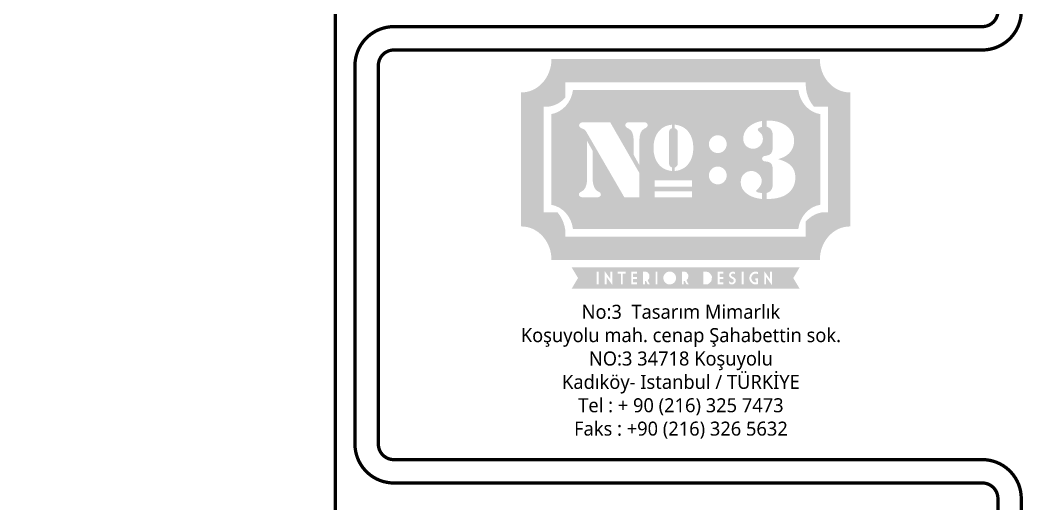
# Model space of a CAD drawing. Header units: millimetres. Extents: x 54215 to 67697, y 23496 to 56611.
# Drawn here: x 57904 to 58550, y 46537 to 46848 of the extents above; entities that cross this region are included whole.
import ezdxf

# ---------------------------------------------------------------- set-up
doc = ezdxf.new("R2010")
doc.units = ezdxf.units.MM
doc.layers.add('Layer 1', color=7, linetype='Continuous')
doc.styles.get("Standard").update_dxf_attribs({"font": 'arial.ttf'})

msp = doc.modelspace()

# ---------------------------------------------------------------- hatches: boundary and pattern name
at = {"true_color": 0xe74a37}
h = msp.add_hatch(color=13, dxfattribs=at)
h.dxf.hatch_style = 1
edge = h.paths.add_edge_path()
edge.add_spline(control_points=[(58438.66, 46801.856), (58427.997, 46801.892), (58419.359, 46811.542), (58419.359, 46823.442), (58419.357, 46823.441), (58419.352, 46823.44), (58419.351, 46823.439), (58419.351, 46823.439), (58419.351, 46823.442), (58419.351, 46823.442), (58419.351, 46823.442), (58246.586, 46823.442), (58246.586, 46823.442), (58246.586, 46823.442), (58246.586, 46823.317), (58246.586, 46823.317), (58246.525, 46811.474), (58237.916, 46801.892), (58227.291, 46801.856), (58227.291, 46801.856), (58226.994, 46801.856), (58226.994, 46801.856), (58226.994, 46801.856), (58226.994, 46715.522), (58226.994, 46715.522), (58226.994, 46715.522), (58227.234, 46715.522), (58227.234, 46715.522), (58227.234, 46715.522), (58227.234, 46715.52), (58227.234, 46715.52), (58237.924, 46715.52), (58246.589, 46705.851), (58246.589, 46693.929), (58246.589, 46693.929), (58246.592, 46693.929), (58246.592, 46693.929), (58246.592, 46693.929), (58246.592, 46693.892), (58246.592, 46693.892), (58246.592, 46693.892), (58419.355, 46693.892), (58419.355, 46693.892), (58419.355, 46693.892), (58419.355, 46693.929), (58419.355, 46693.929), (58419.357, 46693.929), (58419.363, 46693.929), (58419.363, 46693.929), (58419.363, 46705.851), (58428.028, 46715.52), (58438.718, 46715.52), (58438.718, 46715.52), (58438.718, 46715.522), (58438.718, 46715.522), (58438.718, 46715.522), (58438.942, 46715.522), (58438.942, 46715.522), (58438.942, 46715.522), (58438.942, 46801.856), (58438.942, 46801.856), (58438.942, 46801.856), (58438.66, 46801.856), (58438.66, 46801.856)], knot_values=[0, 0, 0, 0, 1, 1, 1, 2, 2, 2, 3, 3, 3, 4, 4, 4, 5, 5, 5, 6, 6, 6, 7, 7, 7, 8, 8, 8, 9, 9, 9, 10, 10, 10, 11, 11, 11, 12, 12, 12, 13, 13, 13, 14, 14, 14, 15, 15, 15, 16, 16, 16, 17, 17, 17, 18, 18, 18, 19, 19, 19, 20, 20, 20, 21, 21, 21, 21], degree=3, periodic=0)
edge = h.paths.add_edge_path(flags=16)
edge.add_spline(control_points=[(58424.622, 46792.679), (58424.622, 46792.679), (58424.622, 46792.679), (58424.622, 46724.687), (58424.622, 46724.687), (58424.622, 46724.687), (58421.967, 46724.687), (58421.967, 46724.687), (58415.555, 46724.687), (58410.337, 46718.734), (58410.337, 46711.42), (58410.337, 46711.42), (58410.333, 46708.928), (58410.333, 46708.928), (58410.333, 46708.928), (58407.841, 46708.902), (58407.841, 46708.902), (58407.841, 46708.902), (58255.609, 46708.93), (58255.609, 46708.93), (58255.609, 46708.93), (58255.609, 46711.42), (58255.609, 46711.42), (58255.609, 46718.735), (58250.392, 46724.686), (58243.977, 46724.686), (58243.977, 46724.686), (58241.485, 46724.686), (58241.485, 46724.686), (58241.485, 46724.686), (58241.485, 46792.662), (58241.485, 46792.662), (58241.485, 46792.662), (58244.014, 46792.679), (58244.014, 46792.679), (58250.369, 46792.699), (58255.569, 46798.612), (58255.608, 46805.861), (58255.608, 46805.861), (58255.608, 46808.432), (58255.608, 46808.432), (58255.608, 46808.432), (58369.021, 46808.431), (58369.021, 46808.431), (58391.022, 46808.431), (58410.339, 46808.439), (58410.339, 46808.439), (58410.339, 46808.439), (58410.339, 46805.94), (58410.339, 46805.94), (58410.339, 46805.94), (58410.334, 46805.94), (58410.334, 46805.94), (58410.334, 46798.648), (58415.538, 46792.699), (58421.933, 46792.679), (58421.933, 46792.679), (58424.622, 46792.679)], knot_values=[0, 0, 0, 0, 1, 1, 1, 2, 2, 2, 3, 3, 3, 4, 4, 4, 5, 5, 5, 6, 6, 6, 7, 7, 7, 8, 8, 8, 9, 9, 9, 10, 10, 10, 11, 11, 11, 12, 12, 12, 13, 13, 13, 14, 14, 14, 15, 15, 15, 16, 16, 16, 17, 17, 17, 18, 18, 18, 19, 19, 19, 19], degree=3, periodic=0)
h = msp.add_hatch(color=13, dxfattribs=at)
h.dxf.hatch_style = 1
edge = h.paths.add_edge_path()
edge.add_spline(control_points=[(58419.641, 46758.683), (58419.641, 46773.279), (58419.641, 46787.876), (58419.641, 46787.876), (58412.319, 46789.011), (58406.514, 46795.409), (58405.507, 46803.449)], knot_values=[8, 8, 8, 8, 8.5, 8.5, 8.5, 9.5, 9.5, 9.5, 9.5], degree=3, periodic=0)
edge.add_spline(control_points=[(58405.507, 46803.449), (58405.507, 46803.449), (58260.434, 46803.449), (58260.434, 46803.449), (58259.43, 46795.485), (58253.714, 46789.131), (58246.511, 46787.909)], knot_values=[6, 6, 6, 6, 7, 7, 7, 8, 8, 8, 8], degree=3, periodic=0)
edge.add_spline(control_points=[(58246.511, 46787.909), (58246.511, 46787.909), (58246.47, 46729.463), (58246.47, 46729.463), (58253.715, 46728.261), (58259.44, 46721.902), (58260.437, 46713.911)], knot_values=[4, 4, 4, 4, 5, 5, 5, 6, 6, 6, 6], degree=3, periodic=0)
edge.add_spline(control_points=[(58260.437, 46713.911), (58260.437, 46713.911), (58405.351, 46713.885), (58405.351, 46713.885), (58405.351, 46713.885), (58405.351, 46713.885), (58405.351, 46713.885)], knot_values=[2.99999, 2.99999, 2.99999, 2.99999, 3.99999, 3.99999, 3.99999, 4, 4, 4, 4], degree=3, periodic=0)
edge.add_spline(control_points=[(58405.351, 46713.885), (58405.351, 46713.885), (58405.351, 46713.911), (58405.351, 46713.911), (58405.351, 46713.911), (58405.351, 46713.911), (58405.351, 46713.911)], knot_values=[1.99999, 1.99999, 1.99999, 1.99999, 2.99998, 2.99998, 2.99998, 2.99999, 2.99999, 2.99999, 2.99999], degree=3, periodic=0)
edge.add_spline(control_points=[(58405.351, 46713.911), (58405.351, 46713.911), (58405.51, 46713.911), (58405.51, 46713.911)], knot_values=[1.00001, 1.00001, 1.00001, 1.00001, 1.99999, 1.99999, 1.99999, 1.99999], degree=3, periodic=0)
edge.add_spline(control_points=[(58405.51, 46713.911), (58406.515, 46721.962), (58412.319, 46728.358), (58419.641, 46729.489)], knot_values=[0, 0, 0, 0, 1, 1, 1, 1], degree=3, periodic=0)
edge.add_spline(control_points=[(58419.641, 46729.489), (58419.641, 46729.489), (58419.641, 46744.086), (58419.641, 46758.683)], knot_values=[9.5, 9.5, 9.5, 9.5, 10, 10, 10, 10], degree=3, periodic=0)
edge = h.paths.add_edge_path(flags=16)
edge.add_spline(control_points=[(58349.583, 46772.558), (58350.677, 46773.692), (58352.037, 46774.253), (58353.66, 46774.253), (58355.284, 46774.253), (58356.641, 46773.692), (58357.738, 46772.558)], knot_values=[5, 5, 5, 5, 6, 6, 6, 7, 7, 7, 7], degree=3, periodic=0)
edge.add_spline(control_points=[(58357.738, 46772.558), (58358.833, 46771.431), (58359.381, 46770.089), (58359.381, 46768.531)], knot_values=[7, 7, 7, 7, 8, 8, 8, 8], degree=3, periodic=0)
edge.add_spline(control_points=[(58359.381, 46768.531), (58359.381, 46766.98), (58358.833, 46765.639), (58357.738, 46764.509)], knot_values=[0, 0, 0, 0, 1, 1, 1, 1], degree=3, periodic=0)
edge.add_spline(control_points=[(58357.738, 46764.509), (58356.641, 46763.379), (58355.284, 46762.815), (58353.66, 46762.815), (58352.037, 46762.815), (58350.677, 46763.379), (58349.583, 46764.509), (58348.488, 46765.639), (58347.938, 46766.98), (58347.938, 46768.531)], knot_values=[1, 1, 1, 1, 2, 2, 2, 3, 3, 3, 4, 4, 4, 4], degree=3, periodic=0)
edge.add_spline(control_points=[(58347.938, 46768.531), (58347.938, 46770.089), (58348.488, 46771.431), (58349.583, 46772.558)], knot_values=[4, 4, 4, 4, 5, 5, 5, 5], degree=3, periodic=0)
edge = h.paths.add_edge_path(flags=16)
edge.add_spline(control_points=[(58325.942, 46781.083), (58329.828, 46780.726), (58332.835, 46779.101), (58334.954, 46776.21)], knot_values=[5, 5, 5, 5, 6, 6, 6, 6], degree=3, periodic=0)
edge.add_spline(control_points=[(58334.954, 46776.21), (58336.902, 46773.552), (58337.874, 46770.201), (58337.874, 46766.161)], knot_values=[6, 6, 6, 6, 7, 7, 7, 7], degree=3, periodic=0)
edge.add_spline(control_points=[(58337.874, 46766.161), (58337.874, 46762.119), (58336.902, 46758.767), (58334.954, 46756.107)], knot_values=[7, 7, 7, 7, 8, 8, 8, 8], degree=3, periodic=0)
edge.add_spline(control_points=[(58334.954, 46756.107), (58332.835, 46753.216), (58329.828, 46751.594), (58325.942, 46751.234)], knot_values=[8, 8, 8, 8, 9, 9, 9, 9], degree=3, periodic=0)
edge.add_spline(control_points=[(58325.942, 46751.234), (58325.942, 46751.234), (58325.942, 46753.461), (58325.942, 46753.461)], knot_values=[0, 0, 0, 0, 1, 1, 1, 1], degree=3, periodic=0)
edge.add_spline(control_points=[(58325.942, 46753.461), (58327.246, 46753.922), (58327.898, 46754.84), (58327.898, 46756.223), (58327.898, 46756.223), (58327.898, 46776.094), (58327.898, 46776.094)], knot_values=[1, 1, 1, 1, 2, 2, 2, 3, 3, 3, 3], degree=3, periodic=0)
edge.add_spline(control_points=[(58327.898, 46776.094), (58327.898, 46777.478), (58327.246, 46778.398), (58325.942, 46778.859), (58325.942, 46778.859), (58325.942, 46781.083), (58325.942, 46781.083)], knot_values=[3, 3, 3, 3, 4, 4, 4, 5, 5, 5, 5], degree=3, periodic=0)
edge = h.paths.add_edge_path(flags=16)
edge.add_spline(control_points=[(58324.216, 46781.083), (58324.216, 46781.083), (58324.216, 46778.859), (58324.216, 46778.859)], knot_values=[0, 0, 0, 0, 1, 1, 1, 1], degree=3, periodic=0)
edge.add_spline(control_points=[(58324.216, 46778.859), (58322.91, 46778.398), (58322.259, 46777.478), (58322.259, 46776.094), (58322.259, 46776.094), (58322.259, 46756.223), (58322.259, 46756.223)], knot_values=[1, 1, 1, 1, 2, 2, 2, 3, 3, 3, 3], degree=3, periodic=0)
edge.add_spline(control_points=[(58322.259, 46756.223), (58322.259, 46754.84), (58322.91, 46753.922), (58324.216, 46753.461), (58324.216, 46753.461), (58324.216, 46751.234), (58324.216, 46751.234)], knot_values=[3, 3, 3, 3, 4, 4, 4, 5, 5, 5, 5], degree=3, periodic=0)
edge.add_spline(control_points=[(58324.216, 46751.234), (58320.325, 46751.594), (58317.321, 46753.216), (58315.198, 46756.107)], knot_values=[5, 5, 5, 5, 6, 6, 6, 6], degree=3, periodic=0)
edge.add_spline(control_points=[(58315.198, 46756.107), (58313.255, 46758.767), (58312.282, 46762.119), (58312.282, 46766.161)], knot_values=[6, 6, 6, 6, 7, 7, 7, 7], degree=3, periodic=0)
edge.add_spline(control_points=[(58312.282, 46766.161), (58312.282, 46770.201), (58313.255, 46773.552), (58315.198, 46776.21)], knot_values=[7, 7, 7, 7, 8, 8, 8, 8], degree=3, periodic=0)
edge.add_spline(control_points=[(58315.198, 46776.21), (58317.321, 46779.101), (58320.325, 46780.726), (58324.216, 46781.083)], knot_values=[8, 8, 8, 8, 9, 9, 9, 9], degree=3, periodic=0)
edge = h.paths.add_edge_path(flags=16)
edge.add_spline(control_points=[(58370.057, 46772.057), (58370.057, 46775.169), (58371.333, 46777.781), (58373.882, 46779.899)], knot_values=[8, 8, 8, 8, 9, 9, 9, 9], degree=3, periodic=0)
edge.add_spline(control_points=[(58373.882, 46779.899), (58376.13, 46781.758), (58378.871, 46782.948), (58382.114, 46783.463)], knot_values=[9, 9, 9, 9, 10, 10, 10, 10], degree=3, periodic=0)
edge.add_spline(control_points=[(58382.114, 46783.463), (58382.114, 46783.463), (58382.114, 46779.641), (58382.114, 46779.641)], knot_values=[0, 0, 0, 0, 1, 1, 1, 1], degree=3, periodic=0)
edge.add_spline(control_points=[(58382.114, 46779.641), (58380.299, 46779.292), (58379.392, 46778.667), (58379.392, 46777.759)], knot_values=[1, 1, 1, 1, 2, 2, 2, 2], degree=3, periodic=0)
edge.add_spline(control_points=[(58379.392, 46777.759), (58379.392, 46777.546), (58379.93, 46776.94), (58381.012, 46775.946)], knot_values=[2, 2, 2, 2, 3, 3, 3, 3], degree=3, periodic=0)
edge.add_spline(control_points=[(58381.012, 46775.946), (58382.136, 46774.952), (58382.699, 46773.612), (58382.699, 46771.924)], knot_values=[3, 3, 3, 3, 4, 4, 4, 4], degree=3, periodic=0)
edge.add_spline(control_points=[(58382.699, 46771.924), (58382.699, 46770.238), (58382.07, 46768.751), (58380.818, 46767.452)], knot_values=[4, 4, 4, 4, 5, 5, 5, 5], degree=3, periodic=0)
edge.add_spline(control_points=[(58380.818, 46767.452), (58379.611, 46766.2), (58378.161, 46765.572), (58376.472, 46765.572)], knot_values=[5, 5, 5, 5, 6, 6, 6, 6], degree=3, periodic=0)
edge.add_spline(control_points=[(58376.472, 46765.572), (58374.615, 46765.572), (58373.081, 46766.18), (58371.874, 46767.386)], knot_values=[6, 6, 6, 6, 7, 7, 7, 7], degree=3, periodic=0)
edge.add_spline(control_points=[(58371.874, 46767.386), (58370.664, 46768.641), (58370.057, 46770.198), (58370.057, 46772.057)], knot_values=[7, 7, 7, 7, 8, 8, 8, 8], degree=3, periodic=0)
edge = h.paths.add_edge_path(flags=16)
edge.add_spline(control_points=[(58349.583, 46752.397), (58350.677, 46753.53), (58352.037, 46754.092), (58353.66, 46754.092), (58355.284, 46754.092), (58356.641, 46753.53), (58357.738, 46752.397)], knot_values=[5, 5, 5, 5, 6, 6, 6, 7, 7, 7, 7], degree=3, periodic=0)
edge.add_spline(control_points=[(58357.738, 46752.397), (58358.833, 46751.269), (58359.381, 46749.928), (58359.381, 46748.373)], knot_values=[7, 7, 7, 7, 8, 8, 8, 8], degree=3, periodic=0)
edge.add_spline(control_points=[(58359.381, 46748.373), (58359.381, 46746.821), (58358.833, 46745.48), (58357.738, 46744.35)], knot_values=[0, 0, 0, 0, 1, 1, 1, 1], degree=3, periodic=0)
edge.add_spline(control_points=[(58357.738, 46744.35), (58356.641, 46743.223), (58355.284, 46742.657), (58353.66, 46742.657), (58352.037, 46742.657), (58350.677, 46743.223), (58349.583, 46744.35)], knot_values=[1, 1, 1, 1, 2, 2, 2, 3, 3, 3, 3], degree=3, periodic=0)
edge.add_spline(control_points=[(58349.583, 46744.35), (58348.488, 46745.48), (58347.938, 46746.821), (58347.938, 46748.373)], knot_values=[3, 3, 3, 3, 4, 4, 4, 4], degree=3, periodic=0)
edge.add_spline(control_points=[(58347.938, 46748.373), (58347.938, 46749.928), (58348.488, 46751.269), (58349.583, 46752.397)], knot_values=[4, 4, 4, 4, 5, 5, 5, 5], degree=3, periodic=0)
edge = h.paths.add_edge_path(flags=16)
edge.add_spline(control_points=[(58385.033, 46783.66), (58390.865, 46783.919), (58395.444, 46782.538), (58398.772, 46779.512)], knot_values=[16, 16, 16, 16, 17, 17, 17, 17], degree=3, periodic=0)
edge.add_spline(control_points=[(58398.772, 46779.512), (58401.453, 46777.046), (58402.791, 46774.151), (58402.791, 46770.822)], knot_values=[17, 17, 17, 17, 18, 18, 18, 18], degree=3, periodic=0)
edge.add_spline(control_points=[(58402.791, 46770.822), (58402.791, 46767.757), (58401.846, 46765.163), (58399.942, 46763.044)], knot_values=[18, 18, 18, 18, 19, 19, 19, 19], degree=3, periodic=0)
edge.add_spline(control_points=[(58399.942, 46763.044), (58398.166, 46761.1), (58395.728, 46759.738), (58392.616, 46758.96)], knot_values=[19, 19, 19, 19, 20, 20, 20, 20], degree=3, periodic=0)
edge.add_spline(control_points=[(58392.616, 46758.96), (58392.616, 46758.96), (58392.616, 46758.832), (58392.616, 46758.832)], knot_values=[0.00001, 0.00001, 0.00001, 0.00001, 1, 1, 1, 1], degree=3, periodic=0)
edge.add_spline(control_points=[(58392.616, 46758.832), (58396.33, 46757.795), (58399.032, 46756.413), (58400.717, 46754.684)], knot_values=[1, 1, 1, 1, 2, 2, 2, 2], degree=3, periodic=0)
edge.add_spline(control_points=[(58400.717, 46754.684), (58402.618, 46752.782), (58403.572, 46750.21), (58403.572, 46746.969)], knot_values=[2, 2, 2, 2, 3, 3, 3, 3], degree=3, periodic=0)
edge.add_spline(control_points=[(58403.572, 46746.969), (58403.572, 46743.254), (58402.339, 46740.183), (58399.875, 46737.766)], knot_values=[3, 3, 3, 3, 4, 4, 4, 4], degree=3, periodic=0)
edge.add_spline(control_points=[(58399.875, 46737.766), (58396.635, 46734.609), (58391.685, 46733.098), (58385.033, 46733.229), (58385.033, 46733.229), (58385.033, 46737.053), (58385.033, 46737.053)], knot_values=[4, 4, 4, 4, 5, 5, 5, 6, 6, 6, 6], degree=3, periodic=0)
edge.add_spline(control_points=[(58385.033, 46737.053), (58387.711, 46737.702), (58389.051, 46739.649), (58389.051, 46742.884), (58389.051, 46742.884), (58389.051, 46751.573), (58389.051, 46751.573)], knot_values=[6, 6, 6, 6, 7, 7, 7, 8, 8, 8, 8], degree=3, periodic=0)
edge.add_spline(control_points=[(58389.051, 46751.573), (58389.051, 46753.341), (58388.811, 46754.66), (58388.336, 46755.524)], knot_values=[8, 8, 8, 8, 9, 9, 9, 9], degree=3, periodic=0)
edge.add_spline(control_points=[(58388.336, 46755.524), (58387.733, 46756.65), (58386.545, 46757.253), (58384.775, 46757.344)], knot_values=[9, 9, 9, 9, 10, 10, 10, 10], degree=3, periodic=0)
edge.add_spline(control_points=[(58384.775, 46757.344), (58383.043, 46757.428), (58382.178, 46758.032), (58382.178, 46759.155)], knot_values=[10, 10, 10, 10, 11, 11, 11, 11], degree=3, periodic=0)
edge.add_spline(control_points=[(58382.178, 46759.155), (58382.178, 46760.279), (58383.066, 46760.929), (58384.838, 46761.1)], knot_values=[11, 11, 11, 11, 12, 12, 12, 12], degree=3, periodic=0)
edge.add_spline(control_points=[(58384.838, 46761.1), (58387.646, 46761.362), (58389.051, 46763.11), (58389.051, 46766.351), (58389.051, 46766.351), (58389.051, 46773.873), (58389.051, 46773.873)], knot_values=[12, 12, 12, 12, 13, 13, 13, 14, 14, 14, 14], degree=3, periodic=0)
edge.add_spline(control_points=[(58389.051, 46773.873), (58389.051, 46777.242), (58387.711, 46779.231), (58385.033, 46779.832), (58385.033, 46779.832), (58385.033, 46783.66), (58385.033, 46783.66)], knot_values=[14, 14, 14, 14, 15, 15, 15, 16, 16, 16, 16], degree=3, periodic=0)
edge = h.paths.add_edge_path(flags=16)
edge.add_spline(control_points=[(58308.527, 46780.74), (58308.527, 46780.049), (58308.072, 46779.447), (58307.165, 46778.927)], knot_values=[7, 7, 7, 7, 8, 8, 8, 8], degree=3, periodic=0)
edge.add_spline(control_points=[(58307.165, 46778.927), (58305.911, 46778.277), (58305.048, 46777.61), (58304.571, 46776.918)], knot_values=[8, 8, 8, 8, 9, 9, 9, 9], degree=3, periodic=0)
edge.add_spline(control_points=[(58304.571, 46776.918), (58303.664, 46775.622), (58303.209, 46773.636), (58303.209, 46770.952), (58303.209, 46770.952), (58303.209, 46768.737), (58303.209, 46765.968)], knot_values=[9, 9, 9, 9, 10, 10, 10, 10.3750225, 10.3750225, 10.3750225, 10.3750225], degree=3, periodic=0)
edge.add_spline(control_points=[(58303.209, 46765.968), (58303.209, 46763.199), (58303.209, 46759.876), (58303.209, 46757.661)], knot_values=[10.3750225, 10.3750225, 10.3750225, 10.3750225, 10.750015, 10.750015, 10.750015, 10.750015], degree=3, periodic=0)
edge.add_spline(control_points=[(58303.209, 46757.661), (58303.209, 46757.107), (58303.209, 46756.623), (58303.209, 46756.233)], knot_values=[10.750015, 10.750015, 10.750015, 10.750015, 10.8437631, 10.8437631, 10.8437631, 10.8437631], degree=3, periodic=0)
edge.add_spline(control_points=[(58303.209, 46756.233), (58303.209, 46755.844), (58303.209, 46755.55), (58303.209, 46755.377)], knot_values=[10.8437631, 10.8437631, 10.8437631, 10.8437631, 10.9375113, 10.9375113, 10.9375113, 10.9375113], degree=3, periodic=0)
edge.add_spline(control_points=[(58303.209, 46755.377), (58303.209, 46755.334), (58303.209, 46755.298), (58303.209, 46755.27)], knot_values=[10.9375113, 10.9375113, 10.9375113, 10.9375113, 10.9609483, 10.9609483, 10.9609483, 10.9609483], degree=3, periodic=0)
edge.add_spline(control_points=[(58303.209, 46755.27), (58303.209, 46755.242), (58303.209, 46755.223), (58303.209, 46755.211)], knot_values=[10.9609483, 10.9609483, 10.9609483, 10.9609483, 10.9843853, 10.9843853, 10.9843853, 10.9843853], degree=3, periodic=0)
edge.add_spline(control_points=[(58303.209, 46755.211), (58303.209, 46755.209), (58303.209, 46755.206), (58303.209, 46755.204)], knot_values=[10.9843853, 10.9843853, 10.9843853, 10.9843853, 10.9902446, 10.9902446, 10.9902446, 10.9902446], degree=3, periodic=0)
edge.add_spline(control_points=[(58303.209, 46755.204), (58303.209, 46755.203), (58303.209, 46755.201), (58303.209, 46755.201)], knot_values=[10.9902446, 10.9902446, 10.9902446, 10.9902446, 10.9961038, 10.9961038, 10.9961038, 10.9961038], degree=3, periodic=0)
edge.add_spline(control_points=[(58303.209, 46755.201), (58303.209, 46755.201), (58303.209, 46755.2), (58303.209, 46755.2)], knot_values=[10.9961038, 10.9961038, 10.9961038, 10.9961038, 10.9975686, 10.9975686, 10.9975686, 10.9975686], degree=3, periodic=0)
edge.add_spline(control_points=[(58303.209, 46755.2), (58303.209, 46755.2), (58303.209, 46755.2), (58303.209, 46755.2)], knot_values=[10.9975686, 10.9975686, 10.9975686, 10.9975686, 10.9990335, 10.9990335, 10.9990335, 10.9990335], degree=3, periodic=0)
edge.add_spline(control_points=[(58303.209, 46755.2), (58303.209, 46755.2), (58303.209, 46755.2), (58303.209, 46755.2)], knot_values=[10.9990335, 10.9990335, 10.9990335, 10.9990335, 10.9993997, 10.9993997, 10.9993997, 10.9993997], degree=3, periodic=0)
edge.add_spline(control_points=[(58303.209, 46755.2), (58303.209, 46755.2), (58303.209, 46755.2), (58303.209, 46755.2)], knot_values=[10.9993997, 10.9993997, 10.9993997, 10.9993997, 10.9997659, 10.9997659, 10.9997659, 10.9997659], degree=3, periodic=0)
edge.add_spline(control_points=[(58303.209, 46755.2), (58303.209, 46755.2), (58303.209, 46755.2), (58303.209, 46755.2), (58303.209, 46755.2), (58303.209, 46755.2), (58303.209, 46755.2)], knot_values=[10.9997659, 10.9997659, 10.9997659, 10.9997659, 11, 11, 11, 11.0048927, 11.0048927, 11.0048927, 11.0048927], degree=3, periodic=0)
edge.add_spline(control_points=[(58303.041, 46755.274), (58303.001, 46755.345), (58302.934, 46755.468), (58302.844, 46755.63)], knot_values=[12.0624887, 12.0624887, 12.0624887, 12.0624887, 12.1562369, 12.1562369, 12.1562369, 12.1562369], degree=3, periodic=0)
edge.add_spline(control_points=[(58302.844, 46755.63), (58302.754, 46755.792), (58302.642, 46755.993), (58302.515, 46756.223)], knot_values=[12.1562369, 12.1562369, 12.1562369, 12.1562369, 12.249985, 12.249985, 12.249985, 12.249985], degree=3, periodic=0)
edge.add_spline(control_points=[(58302.515, 46756.223), (58302.004, 46757.144), (58301.238, 46758.526), (58300.6, 46759.677)], knot_values=[12.249985, 12.249985, 12.249985, 12.249985, 12.6249775, 12.6249775, 12.6249775, 12.6249775], degree=3, periodic=0)
edge.add_spline(control_points=[(58300.6, 46759.677), (58299.961, 46760.829), (58299.451, 46761.75), (58299.451, 46761.75), (58299.451, 46761.75), (58299.451, 46770.952), (58299.451, 46770.952)], knot_values=[12.6249775, 12.6249775, 12.6249775, 12.6249775, 13, 13, 13, 14, 14, 14, 14], degree=3, periodic=0)
edge.add_spline(control_points=[(58299.451, 46770.952), (58299.451, 46773.636), (58298.996, 46775.622), (58298.09, 46776.918)], knot_values=[1, 1, 1, 1, 2, 2, 2, 2], degree=3, periodic=0)
edge.add_spline(control_points=[(58298.09, 46776.918), (58297.615, 46777.61), (58296.752, 46778.277), (58295.498, 46778.927)], knot_values=[2, 2, 2, 2, 3, 3, 3, 3], degree=3, periodic=0)
edge.add_spline(control_points=[(58295.498, 46778.927), (58294.588, 46779.447), (58294.136, 46780.049), (58294.136, 46780.74)], knot_values=[3, 3, 3, 3, 4, 4, 4, 4], degree=3, periodic=0)
edge.add_spline(control_points=[(58294.136, 46780.74), (58294.136, 46782.038), (58295.066, 46782.688), (58296.922, 46782.688), (58296.922, 46782.688), (58305.74, 46782.688), (58305.74, 46782.688)], knot_values=[4, 4, 4, 4, 5, 5, 5, 6, 6, 6, 6], degree=3, periodic=0)
edge.add_spline(control_points=[(58305.74, 46782.688), (58307.597, 46782.688), (58308.527, 46782.038), (58308.527, 46780.74)], knot_values=[6, 6, 6, 6, 7, 7, 7, 7], degree=3, periodic=0)
h.paths.add_polyline_path([(58337.073, 46745.174), (58337.073, 46741.232), (58313.081, 46741.232), (58313.081, 46745.174)], flags=16)
edge = h.paths.add_edge_path(flags=16)
edge.add_spline(control_points=[(58370.381, 46749.175), (58371.679, 46750.556), (58373.341, 46751.247), (58375.374, 46751.247)], knot_values=[4, 4, 4, 4, 5, 5, 5, 5], degree=3, periodic=0)
edge.add_spline(control_points=[(58375.374, 46751.247), (58377.014, 46751.247), (58378.503, 46750.599), (58379.846, 46749.306)], knot_values=[5, 5, 5, 5, 6, 6, 6, 6], degree=3, periodic=0)
edge.add_spline(control_points=[(58379.846, 46749.306), (58381.231, 46748.049), (58381.917, 46746.601), (58381.917, 46744.962)], knot_values=[6, 6, 6, 6, 7, 7, 7, 7], degree=3, periodic=0)
edge.add_spline(control_points=[(58381.917, 46744.962), (58381.917, 46743.19), (58381.314, 46741.676), (58380.106, 46740.421)], knot_values=[7, 7, 7, 7, 8, 8, 8, 8], degree=3, periodic=0)
edge.add_spline(control_points=[(58380.106, 46740.421), (58378.892, 46739.168), (58378.291, 46738.498), (58378.291, 46738.413)], knot_values=[8, 8, 8, 8, 9, 9, 9, 9], degree=3, periodic=0)
edge.add_spline(control_points=[(58378.291, 46738.413), (58378.291, 46737.68), (58379.564, 46737.224), (58382.114, 46737.053)], knot_values=[9, 9, 9, 9, 10, 10, 10, 10], degree=3, periodic=0)
edge.add_spline(control_points=[(58382.114, 46737.053), (58382.114, 46737.053), (58382.114, 46733.229), (58382.114, 46733.229)], knot_values=[0, 0, 0, 0, 1, 1, 1, 1], degree=3, periodic=0)
edge.add_spline(control_points=[(58382.114, 46733.229), (58378.573, 46733.533), (58375.522, 46734.522), (58372.975, 46736.209)], knot_values=[1, 1, 1, 1, 2, 2, 2, 2], degree=3, periodic=0)
edge.add_spline(control_points=[(58372.975, 46736.209), (58369.948, 46738.242), (58368.436, 46740.897), (58368.436, 46744.184)], knot_values=[2, 2, 2, 2, 3, 3, 3, 3], degree=3, periodic=0)
edge.add_spline(control_points=[(58368.436, 46744.184), (58368.436, 46746.174), (58369.087, 46747.833), (58370.381, 46749.175)], knot_values=[3, 3, 3, 3, 4, 4, 4, 4], degree=3, periodic=0)
h.paths.add_polyline_path([(58337.073, 46738.144), (58337.073, 46734.2), (58313.081, 46734.2), (58313.081, 46738.144)], flags=16)
edge = h.paths.add_edge_path(flags=16)
edge.add_spline(control_points=[(58293.778, 46766.286), (58298.493, 46758.086), (58303.209, 46749.885), (58303.209, 46749.885), (58303.209, 46749.885), (58303.209, 46745.964), (58303.209, 46742.043)], knot_values=[0.5, 0.5, 0.5, 0.5, 1, 1, 1, 1.5, 1.5, 1.5, 1.5], degree=3, periodic=0)
edge.add_spline(control_points=[(58303.209, 46742.043), (58303.209, 46738.121), (58303.209, 46734.2), (58303.209, 46734.2), (58303.209, 46734.2), (58300.795, 46734.2), (58298.382, 46734.2)], knot_values=[1.5, 1.5, 1.5, 1.5, 2, 2, 2, 2.5, 2.5, 2.5, 2.5], degree=3, periodic=0)
edge.add_spline(control_points=[(58298.382, 46734.2), (58295.968, 46734.2), (58293.555, 46734.2), (58293.555, 46734.2), (58293.555, 46734.2), (58269.828, 46775.101), (58269.828, 46775.101)], knot_values=[2.5, 2.5, 2.5, 2.5, 3, 3, 3, 4, 4, 4, 4], degree=3, periodic=0)
edge.add_spline(control_points=[(58269.828, 46775.101), (58269.137, 46776.313), (58268.681, 46777.028), (58268.467, 46777.242)], knot_values=[4, 4, 4, 4, 5, 5, 5, 5], degree=3, periodic=0)
edge.add_spline(control_points=[(58268.467, 46777.242), (58267.992, 46777.845), (58267.276, 46778.299), (58266.326, 46778.602)], knot_values=[5, 5, 5, 5, 6, 6, 6, 6], degree=3, periodic=0)
edge.add_spline(control_points=[(58266.326, 46778.602), (58265.03, 46779.033), (58264.38, 46779.726), (58264.38, 46780.679)], knot_values=[6, 6, 6, 6, 7, 7, 7, 7], degree=3, periodic=0)
edge.add_spline(control_points=[(58264.38, 46780.679), (58264.38, 46782.016), (58265.486, 46782.688), (58267.69, 46782.688), (58267.69, 46782.688), (58271.855, 46782.688), (58276.019, 46782.688)], knot_values=[7, 7, 7, 7, 8, 8, 8, 8.5, 8.5, 8.5, 8.5], degree=3, periodic=0)
edge.add_spline(control_points=[(58276.019, 46782.688), (58280.184, 46782.688), (58284.348, 46782.688), (58284.348, 46782.688), (58284.348, 46782.688), (58289.063, 46774.487), (58293.778, 46766.286)], knot_values=[8.5, 8.5, 8.5, 8.5, 9, 9, 9, 9.5, 9.5, 9.5, 9.5], degree=3, periodic=0)
edge = h.paths.add_edge_path(flags=16)
edge.add_spline(control_points=[(58271.382, 46767.26), (58272.289, 46765.64), (58273.196, 46764.02), (58273.196, 46764.02), (58273.196, 46764.02), (58273.196, 46744.442), (58273.196, 46744.442)], knot_values=[2.5, 2.5, 2.5, 2.5, 3, 3, 3, 4, 4, 4, 4], degree=3, periodic=0)
edge.add_spline(control_points=[(58273.196, 46744.442), (58273.501, 46742.106), (58274.106, 46740.4), (58275.012, 46739.322)], knot_values=[4, 4, 4, 4, 5, 5, 5, 5], degree=3, periodic=0)
edge.add_spline(control_points=[(58275.012, 46739.322), (58275.402, 46738.805), (58276.158, 46738.264), (58277.28, 46737.702)], knot_values=[5, 5, 5, 5, 6, 6, 6, 6], degree=3, periodic=0)
edge.add_spline(control_points=[(58277.28, 46737.702), (58278.018, 46737.313), (58278.383, 46736.768), (58278.383, 46736.082)], knot_values=[6, 6, 6, 6, 7, 7, 7, 7], degree=3, periodic=0)
edge.add_spline(control_points=[(58278.383, 46736.082), (58278.383, 46734.829), (58277.261, 46734.2), (58275.012, 46734.2), (58275.012, 46734.2), (58267.623, 46734.2), (58267.623, 46734.2)], knot_values=[7, 7, 7, 7, 8, 8, 8, 9, 9, 9, 9], degree=3, periodic=0)
edge.add_spline(control_points=[(58267.623, 46734.2), (58265.376, 46734.2), (58264.253, 46734.829), (58264.253, 46736.082)], knot_values=[9, 9, 9, 9, 10, 10, 10, 10], degree=3, periodic=0)
edge.add_spline(control_points=[(58264.253, 46736.082), (58264.253, 46736.768), (58264.621, 46737.313), (58265.354, 46737.702)], knot_values=[10, 10, 10, 10, 11, 11, 11, 11], degree=3, periodic=0)
edge.add_spline(control_points=[(58265.354, 46737.702), (58266.478, 46738.264), (58267.233, 46738.805), (58267.623, 46739.322)], knot_values=[11, 11, 11, 11, 12, 12, 12, 12], degree=3, periodic=0)
edge.add_spline(control_points=[(58267.623, 46739.322), (58268.532, 46740.4), (58269.137, 46742.106), (58269.438, 46744.442)], knot_values=[12, 12, 12, 12, 13, 13, 13, 13], degree=3, periodic=0)
edge.add_spline(control_points=[(58269.438, 46744.442), (58269.438, 46744.442), (58269.438, 46750.956), (58269.438, 46757.471)], knot_values=[0, 0, 0, 0, 0.5, 0.5, 0.5, 0.5], degree=3, periodic=0)
edge.add_spline(control_points=[(58269.438, 46757.471), (58269.438, 46763.986), (58269.438, 46770.5), (58269.438, 46770.5)], knot_values=[0.5, 0.5, 0.5, 0.5, 1, 1, 1, 1], degree=3, periodic=0)
edge.add_spline(control_points=[(58269.438, 46770.5), (58269.438, 46770.5), (58269.568, 46770.5), (58269.568, 46770.5)], knot_values=[1.00001, 1.00001, 1.00001, 1.00001, 1.99999, 1.99999, 1.99999, 1.99999], degree=3, periodic=0)
edge.add_spline(control_points=[(58269.568, 46770.5), (58269.568, 46770.5), (58269.568, 46770.5), (58269.568, 46770.5), (58269.568, 46770.5), (58270.475, 46768.88), (58271.382, 46767.26)], knot_values=[1.99999, 1.99999, 1.99999, 1.99999, 2.25, 2.25, 2.25, 2.5, 2.5, 2.5, 2.5], degree=3, periodic=0)
at = {"layer": 'Layer 1', "true_color": 0xe74a37}
h = msp.add_hatch(color=13, dxfattribs=at)
h.dxf.hatch_style = 2
h.paths.add_polyline_path([(58378.67, 46689.248), (58287.264, 46689.248), (58259.541, 46689.248), (58263.67, 46682.295), (58259.541, 46675.34), (58287.264, 46675.34), (58378.67, 46675.34), (58406.395, 46675.34), (58402.264, 46682.295), (58406.395, 46689.248)])
h.paths.add_polyline_path([(58276.867, 46678.163), (58275.657, 46678.163), (58275.657, 46686.377), (58276.867, 46686.377)])
h.paths.add_polyline_path([(58285.757, 46677.802), (58282.069, 46682.956), (58282.069, 46678.163), (58280.86, 46678.163), (58280.86, 46686.757), (58284.548, 46681.59), (58284.548, 46686.422), (58285.757, 46686.422)])
h.paths.add_polyline_path([(58294.44, 46685.127), (58292.454, 46685.127), (58292.454, 46678.209), (58291.244, 46678.209), (58291.244, 46685.127), (58289.258, 46685.127), (58289.258, 46686.422), (58294.44, 46686.422)])
h.paths.add_polyline_path([(58301.622, 46685.127), (58299.155, 46685.127), (58299.155, 46682.895), (58301.622, 46682.895), (58301.622, 46681.645), (58299.155, 46681.645), (58299.155, 46679.414), (58301.622, 46679.414), (58301.622, 46678.163), (58297.941, 46678.163), (58297.941, 46686.377), (58301.622, 46686.377)])
edge = h.paths.add_edge_path()
edge.add_spline(control_points=[(58309.404, 46681.897), (58309.404, 46681.897), (58309.404, 46681.897), (58308.875, 46681.315), (58308.741, 46681.171), (58308.605, 46681.044), (58308.46, 46680.937), (58308.46, 46680.937), (58309.901, 46678.152), (58309.901, 46678.152), (58309.901, 46678.152), (58308.606, 46678.152), (58308.606, 46678.152), (58308.606, 46678.152), (58307.408, 46680.485), (58307.408, 46680.485), (58307.258, 46680.459), (58307.108, 46680.446), (58306.954, 46680.446), (58306.882, 46680.446), (58306.811, 46680.45), (58306.737, 46680.456), (58306.737, 46680.456), (58306.737, 46678.175), (58306.737, 46678.175), (58306.737, 46678.175), (58305.529, 46678.175), (58305.529, 46678.175), (58305.529, 46678.175), (58305.529, 46686.388), (58305.529, 46686.388), (58305.529, 46686.388), (58306.737, 46686.388), (58306.737, 46686.388), (58306.737, 46686.388), (58306.737, 46686.383), (58306.737, 46686.383), (58306.811, 46686.387), (58306.882, 46686.388), (58306.954, 46686.388), (58307.705, 46686.388), (58308.346, 46686.098), (58308.875, 46685.518), (58309.404, 46684.937), (58309.669, 46684.238), (58309.669, 46683.421), (58309.669, 46682.599), (58309.404, 46681.897)], knot_values=[0, 0, 0, 0, 0.00005, 0.0001, 1, 1, 1, 2, 2, 2, 3, 3, 3, 4, 4, 4, 5, 5, 5, 6, 6, 6, 7, 7, 7, 8, 8, 8, 9, 9, 9, 10, 10, 10, 11, 11, 11, 12, 12, 12, 13, 13, 13, 14, 14, 14, 15, 15, 15, 15], degree=3, periodic=0)
h.paths.add_polyline_path([(58314.838, 46678.163), (58313.628, 46678.163), (58313.628, 46686.422), (58314.838, 46686.422)])
edge = h.paths.add_edge_path()
edge.add_spline(control_points=[(58325.208, 46685.6), (58325.208, 46685.6), (58325.208, 46685.6), (58325.577, 46685.229), (58325.949, 46684.856), (58326.241, 46684.417), (58326.455, 46683.909), (58326.669, 46683.4), (58326.777, 46682.861), (58326.777, 46682.292), (58326.777, 46681.72), (58326.669, 46681.183), (58326.455, 46680.684), (58326.241, 46680.183), (58325.949, 46679.746), (58325.577, 46679.375), (58325.208, 46679.003), (58324.774, 46678.708), (58324.282, 46678.491), (58323.789, 46678.272), (58323.26, 46678.163), (58322.695, 46678.163), (58322.127, 46678.163), (58321.595, 46678.272), (58321.103, 46678.491), (58320.61, 46678.708), (58320.177, 46679.003), (58319.807, 46679.375), (58319.436, 46679.746), (58319.144, 46680.183), (58318.93, 46680.684), (58318.716, 46681.183), (58318.609, 46681.72), (58318.609, 46682.292), (58318.609, 46682.861), (58318.716, 46683.4), (58318.93, 46683.909), (58319.144, 46684.417), (58319.436, 46684.856), (58319.807, 46685.229), (58320.177, 46685.6), (58320.61, 46685.894), (58321.103, 46686.109), (58321.595, 46686.325), (58322.127, 46686.434), (58322.695, 46686.434), (58323.26, 46686.434), (58323.789, 46686.325), (58324.282, 46686.109), (58324.774, 46685.894), (58325.208, 46685.6)], knot_values=[0, 0, 0, 0, 0.00005, 0.0001, 1, 1, 1, 2, 2, 2, 3, 3, 3, 4, 4, 4, 5, 5, 5, 6, 6, 6, 7, 7, 7, 8, 8, 8, 9, 9, 9, 10, 10, 10, 11, 11, 11, 12, 12, 12, 13, 13, 13, 14, 14, 14, 15, 15, 15, 16, 16, 16, 16], degree=3, periodic=0)
edge = h.paths.add_edge_path()
edge.add_spline(control_points=[(58334.408, 46681.897), (58334.408, 46681.897), (58334.408, 46681.897), (58333.879, 46681.315), (58333.746, 46681.171), (58333.607, 46681.044), (58333.464, 46680.937), (58333.464, 46680.937), (58334.904, 46678.152), (58334.904, 46678.152), (58334.904, 46678.152), (58333.61, 46678.152), (58333.61, 46678.152), (58333.61, 46678.152), (58332.411, 46680.485), (58332.411, 46680.485), (58332.264, 46680.459), (58332.111, 46680.446), (58331.957, 46680.446), (58331.886, 46680.446), (58331.813, 46680.45), (58331.741, 46680.456), (58331.741, 46680.456), (58331.741, 46678.175), (58331.741, 46678.175), (58331.741, 46678.175), (58330.531, 46678.175), (58330.531, 46678.175), (58330.531, 46678.175), (58330.531, 46686.388), (58330.531, 46686.388), (58330.531, 46686.388), (58331.741, 46686.388), (58331.741, 46686.388), (58331.741, 46686.388), (58331.741, 46686.383), (58331.741, 46686.383), (58331.813, 46686.387), (58331.886, 46686.388), (58331.957, 46686.388), (58332.71, 46686.388), (58333.35, 46686.098), (58333.879, 46685.518), (58334.408, 46684.937), (58334.672, 46684.238), (58334.672, 46683.421), (58334.672, 46682.599), (58334.408, 46681.897)], knot_values=[0, 0, 0, 0, 0.00005, 0.0001, 1, 1, 1, 2, 2, 2, 3, 3, 3, 4, 4, 4, 5, 5, 5, 6, 6, 6, 7, 7, 7, 8, 8, 8, 9, 9, 9, 10, 10, 10, 11, 11, 11, 12, 12, 12, 13, 13, 13, 14, 14, 14, 15, 15, 15, 15], degree=3, periodic=0)
edge = h.paths.add_edge_path()
edge.add_spline(control_points=[(58345.864, 46686.377), (58345.864, 46686.377), (58345.864, 46686.377), (58345.864, 46686.377), (58346.962, 46686.377), (58347.897, 46685.976), (58348.673, 46685.176), (58349.45, 46684.374), (58349.837, 46683.405), (58349.837, 46682.271), (58349.837, 46681.139), (58349.45, 46680.173), (58348.673, 46679.369), (58347.897, 46678.566), (58346.962, 46678.163), (58345.864, 46678.163), (58345.864, 46678.163), (58344.401, 46678.163), (58344.401, 46678.163), (58344.401, 46678.163), (58344.401, 46686.377), (58344.401, 46686.377), (58344.401, 46686.377), (58345.864, 46686.377)], knot_values=[0, 0, 0, 0, 0.00005, 0.0001, 1, 1, 1, 2, 2, 2, 3, 3, 3, 4, 4, 4, 5, 5, 5, 6, 6, 6, 7, 7, 7, 7], degree=3, periodic=0)
h.paths.add_polyline_path([(58357.275, 46685.127), (58354.808, 46685.127), (58354.808, 46682.895), (58357.275, 46682.895), (58357.275, 46681.645), (58354.808, 46681.645), (58354.808, 46679.414), (58357.275, 46679.414), (58357.275, 46678.163), (58353.594, 46678.163), (58353.594, 46686.377), (58357.275, 46686.377)])
edge = h.paths.add_edge_path()
edge.add_spline(control_points=[(58364.482, 46682.341), (58364.482, 46682.341), (58364.482, 46682.341), (58364.658, 46682.17), (58364.834, 46681.998), (58364.976, 46681.783), (58365.085, 46681.524), (58365.193, 46681.263), (58365.25, 46680.955), (58365.258, 46680.596), (58365.258, 46680.27), (58365.192, 46679.957), (58365.058, 46679.662), (58364.925, 46679.367), (58364.74, 46679.106), (58364.502, 46678.879), (58364.265, 46678.652), (58363.992, 46678.472), (58363.684, 46678.344), (58363.376, 46678.217), (58363.055, 46678.152), (58362.72, 46678.152), (58362.376, 46678.152), (58362.07, 46678.197), (58361.805, 46678.287), (58361.54, 46678.376), (58361.257, 46678.536), (58360.955, 46678.767), (58360.955, 46678.767), (58360.955, 46680.301), (58360.955, 46680.301), (58361.144, 46680.097), (58361.285, 46679.957), (58361.389, 46679.886), (58361.489, 46679.813), (58361.612, 46679.735), (58361.758, 46679.654), (58361.903, 46679.571), (58362.064, 46679.502), (58362.239, 46679.447), (58362.416, 46679.391), (58362.591, 46679.364), (58362.764, 46679.364), (58363.12, 46679.364), (58363.412, 46679.492), (58363.641, 46679.746), (58363.869, 46680.001), (58363.984, 46680.302), (58363.984, 46680.652), (58363.984, 46680.939), (58363.887, 46681.171), (58363.693, 46681.351), (58363.498, 46681.529), (58363.18, 46681.732), (58362.737, 46681.964), (58362.47, 46682.105), (58362.247, 46682.234), (58362.063, 46682.348), (58361.878, 46682.464), (58361.702, 46682.607), (58361.531, 46682.779), (58361.364, 46682.949), (58361.228, 46683.153), (58361.122, 46683.39), (58361.017, 46683.624), (58360.966, 46683.904), (58360.966, 46684.223), (58360.981, 46684.537), (58361.054, 46684.826), (58361.187, 46685.097), (58361.32, 46685.366), (58361.501, 46685.602), (58361.727, 46685.804), (58361.954, 46686.008), (58362.212, 46686.165), (58362.502, 46686.276), (58362.791, 46686.388), (58363.097, 46686.443), (58363.416, 46686.443), (58363.658, 46686.437), (58363.877, 46686.403), (58364.075, 46686.341), (58364.272, 46686.28), (58364.498, 46686.17), (58364.75, 46686.009), (58364.75, 46686.009), (58364.75, 46684.72), (58364.75, 46684.72), (58364.598, 46684.823), (58364.495, 46684.889), (58364.439, 46684.913), (58364.383, 46684.937), (58364.306, 46684.979), (58364.202, 46685.036), (58364.099, 46685.093), (58363.98, 46685.143), (58363.846, 46685.184), (58363.71, 46685.225), (58363.567, 46685.245), (58363.416, 46685.245), (58363.078, 46685.24), (58362.792, 46685.13), (58362.559, 46684.913), (58362.325, 46684.696), (58362.206, 46684.443), (58362.206, 46684.156), (58362.215, 46683.884), (58362.312, 46683.669), (58362.502, 46683.508), (58362.691, 46683.345), (58362.994, 46683.163), (58363.416, 46682.961), (58363.706, 46682.822), (58363.939, 46682.695), (58364.12, 46682.589), (58364.302, 46682.481), (58364.482, 46682.341)], knot_values=[0, 0, 0, 0, 0.00005, 0.0001, 1, 1, 1, 2, 2, 2, 3, 3, 3, 4, 4, 4, 5, 5, 5, 6, 6, 6, 7, 7, 7, 8, 8, 8, 9, 9, 9, 10, 10, 10, 11, 11, 11, 12, 12, 12, 13, 13, 13, 14, 14, 14, 15, 15, 15, 16, 16, 16, 17, 17, 17, 18, 18, 18, 19, 19, 19, 20, 20, 20, 21, 21, 21, 22, 22, 22, 23, 23, 23, 24, 24, 24, 25, 25, 25, 26, 26, 26, 27, 27, 27, 28, 28, 28, 29, 29, 29, 30, 30, 30, 31, 31, 31, 32, 32, 32, 33, 33, 33, 34, 34, 34, 35, 35, 35, 36, 36, 36, 37, 37, 37, 38, 38, 38, 38], degree=3, periodic=0)
h.paths.add_polyline_path([(58370.239, 46678.163), (58369.029, 46678.163), (58369.029, 46686.422), (58370.239, 46686.422)])
edge = h.paths.add_edge_path()
edge.add_spline(control_points=[(58376.01, 46685.894), (58376.01, 46685.894), (58376.01, 46685.894), (58376.504, 46686.109), (58376.996, 46686.325), (58377.528, 46686.434), (58378.096, 46686.434), (58378.63, 46686.434), (58379.129, 46686.338), (58379.598, 46686.149), (58379.598, 46686.149), (58379.598, 46684.704), (58379.598, 46684.704), (58379.463, 46684.79), (58379.324, 46684.864), (58379.176, 46684.927), (58378.837, 46685.071), (58378.477, 46685.144), (58378.096, 46685.144), (58377.712, 46685.144), (58377.35, 46685.071), (58377.011, 46684.927), (58376.674, 46684.782), (58376.378, 46684.58), (58376.125, 46684.321), (58375.874, 46684.062), (58375.676, 46683.76), (58375.532, 46683.411), (58375.387, 46683.065), (58375.316, 46682.69), (58375.316, 46682.292), (58375.316, 46681.895), (58375.387, 46681.522), (58375.532, 46681.175), (58375.676, 46680.826), (58375.874, 46680.523), (58376.125, 46680.265), (58376.378, 46680.006), (58376.674, 46679.803), (58377.011, 46679.657), (58377.35, 46679.51), (58377.712, 46679.437), (58378.096, 46679.437), (58378.255, 46679.437), (58378.409, 46679.449), (58378.562, 46679.476), (58378.562, 46679.476), (58378.562, 46680.842), (58378.562, 46680.842), (58378.562, 46680.842), (58377.725, 46680.842), (58377.725, 46680.842), (58377.725, 46680.842), (58377.725, 46682.093), (58377.725, 46682.093), (58377.725, 46682.093), (58379.598, 46682.093), (58379.598, 46682.093), (58379.598, 46682.093), (58379.598, 46678.454), (58379.598, 46678.454), (58379.129, 46678.261), (58378.63, 46678.163), (58378.096, 46678.163), (58377.528, 46678.163), (58376.996, 46678.272), (58376.504, 46678.491), (58376.01, 46678.708), (58375.579, 46679.003), (58375.209, 46679.375), (58374.838, 46679.746), (58374.546, 46680.183), (58374.332, 46680.684), (58374.118, 46681.183), (58374.011, 46681.72), (58374.011, 46682.292), (58374.011, 46682.861), (58374.118, 46683.4), (58374.332, 46683.909), (58374.546, 46684.417), (58374.838, 46684.856), (58375.209, 46685.229), (58375.579, 46685.6), (58376.01, 46685.894)], knot_values=[0, 0, 0, 0, 0.00005, 0.0001, 1, 1, 1, 2, 2, 2, 3, 3, 3, 4, 4, 4, 5, 5, 5, 6, 6, 6, 7, 7, 7, 8, 8, 8, 9, 9, 9, 10, 10, 10, 11, 11, 11, 12, 12, 12, 13, 13, 13, 14, 14, 14, 15, 15, 15, 16, 16, 16, 17, 17, 17, 18, 18, 18, 19, 19, 19, 20, 20, 20, 21, 21, 21, 22, 22, 22, 23, 23, 23, 24, 24, 24, 25, 25, 25, 26, 26, 26, 27, 27, 27, 27], degree=3, periodic=0)
h.paths.add_polyline_path([(58388.463, 46677.802), (58384.777, 46682.956), (58384.777, 46678.163), (58383.567, 46678.163), (58383.567, 46686.757), (58387.254, 46681.59), (58387.254, 46686.422), (58388.463, 46686.422)])

# ---------------------------------------------------------------- linework, layer by layer
at = {"color": 252, "const_width": 2.135}
for points in [[(58549.046, 46193.342), (54216.086, 46193.342), (54216.086, 47993.342), (58549.046, 47993.342), (58549.046, 46854.293, -0.4142136), (58523.96, 46829.207), (58145.153, 46829.207, 0.4142136), (58135.119, 46819.172), (58135.119, 46575.335, 0.4142136), (58145.153, 46565.3), (58523.96, 46565.3, -0.4142136), (58549.046, 46540.214), (58549.046, 46193.342)], [(58533.994, 46854.293, -0.4142136), (58523.96, 46844.259), (58145.153, 46844.259, 0.4142136), (58120.067, 46819.172), (58120.067, 46575.335, 0.4142136), (58145.153, 46550.248), (58523.96, 46550.248, -0.4142136), (58533.994, 46540.214), (58533.994, 46208.394), (54231.138, 46208.394), (54231.138, 47978.29), (58533.994, 47978.29), (58533.994, 46854.293)]]:
    msp.add_lwpolyline(points, format="xyb", dxfattribs=at)
msp.add_lwpolyline([(58107.524, 46208.394), (58107.524, 47978.29)], dxfattribs=at)

# ---------------------------------------------------------------- texts
at = {"color": 7, "insert": (58329.925, 46621.919), "char_height": 9.03114, "width": 233.90379, "attachment_point": 5}
msp.add_mtext('{\\fLucida Sans Unicode|b0|i0|c162|p34;No:3  Tasarım Mimarlık\\PKoşuyolu mah. cenap Şahabettin sok.\\PNO:3 34718 Koşuyolu\\PKadıköy- Istanbul / TÜRKİYE\\PTel : + 90 (216) 325 7473\\PFaks : +90 (216) 326 5632}', dxfattribs=at)

doc.saveas('drawing.dxf')
